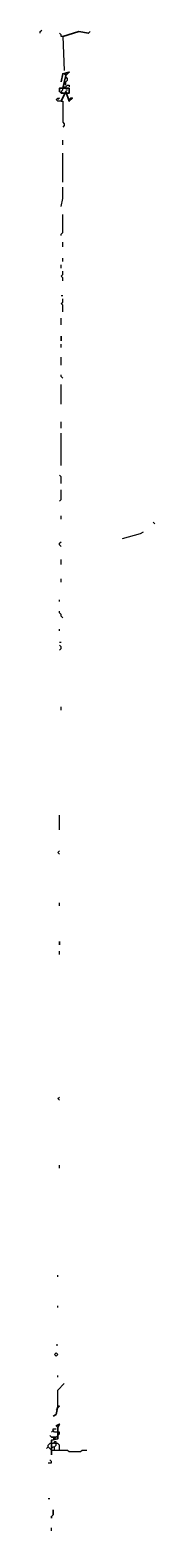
# Model space of a CAD drawing. Header units: millimetres. Extents: x 32 to 4162, y 440 to 3057.
# Drawn here: x 2471 to 2542, y 1686 to 2613 of the extents above; entities that cross this region are included whole.
import ezdxf

# ---------------------------------------------------------------- set-up
doc = ezdxf.new("R2010")
doc.units = ezdxf.units.MM

msp = doc.modelspace()

# ---------------------------------------------------------------- linework, layer by layer
for points in [[(2471, 2611, 0), (2471, 2612, 0), (2472, 2613, 0)], [(2485, 2609, 0), (2484, 2609, 0), (2484, 2610, 0), (2483, 2611, 0)], [(2485, 2609, 0), (2486, 2588, 0)], [(2485, 2577, 0), (2486, 2578, 0), (2487, 2578, 0), (2488, 2579, 0), (2489, 2579, 0), (2489, 2578, 0)], [(2487, 2585, 0), (2487, 2586, 0), (2486, 2586, 0), (2487, 2585, 0)], [(2487, 2579, 0), (2486, 2580, 0), (2486, 2581, 0)], [(2487, 2579, 0), (2487, 2581, 0), (2488, 2582, 0), (2488, 2583, 0), (2487, 2584, 0), (2487, 2583, 0)], [(2484, 2569, 0), (2482, 2569, 0), (2481, 2570, 0), (2482, 2571, 0), (2483, 2571, 0), (2482, 2570, 0)], [(2485, 2574, 0), (2484, 2575, 0), (2485, 2576, 0), (2485, 2577, 0)], [(2484, 2569, 0), (2485, 2569, 0), (2485, 2556, 0), (2486, 2555, 0), (2486, 2554, 0), (2485, 2553, 0)], [(2487, 2576, 0), (2488, 2576, 0)], [(2485, 2542, 0), (2485, 2545, 0)], [(2485, 2519, 0), (2485, 2537, 0)], [(2484, 2504, 0), (2485, 2509, 0), (2485, 2516, 0)], [(2484, 2486, 0), (2484, 2487, 0), (2485, 2488, 0), (2485, 2499, 0)], [(2485, 2479, 0), (2485, 2482, 0)], [(2484, 2466, 0), (2484, 2468, 0)], [(2485, 2470, 0), (2485, 2472, 0)], [(2485, 2458, 0), (2485, 2460, 0), (2484, 2461, 0), (2485, 2462, 0), (2485, 2464, 0)], [(2484, 2449, 0), (2485, 2449, 0)], [(2485, 2439, 0), (2485, 2443, 0), (2484, 2444, 0), (2485, 2445, 0), (2485, 2447, 0)], [(2484, 2431, 0), (2484, 2435, 0)], [(2484, 2417, 0), (2484, 2419, 0)], [(2484, 2406, 0), (2484, 2411, 0)], [(2485, 2398, 0), (2484, 2399, 0), (2484, 2400, 0)], [(2484, 2382, 0), (2484, 2394, 0)], [(2484, 2367, 0), (2484, 2371, 0)], [(2484, 2344, 0), (2484, 2364, 0)], [(2484, 2333, 0), (2484, 2337, 0), (2483, 2338, 0)], [(2483, 2322, 0), (2484, 2323, 0), (2484, 2329, 0)], [(2484, 2311, 0), (2484, 2313, 0)], [(2542, 2308, 0), (2541, 2309, 0)], [(2522, 2299, 0), (2533, 2302, 0), (2535, 2303, 0)], [(2484, 2294, 0), (2483, 2295, 0), (2483, 2296, 0), (2484, 2297, 0)], [(2484, 2283, 0), (2484, 2286, 0)], [(2484, 2272, 0), (2484, 2274, 0)], [(2483, 2260, 0), (2483, 2261, 0)], [(2485, 2250, 0), (2484, 2251, 0), (2484, 2252, 0), (2483, 2253, 0), (2483, 2254, 0)], [(2483, 2242, 0), (2483, 2243, 0)], [(2483, 2235, 0), (2484, 2235, 0)], [(2483, 2230, 0), (2484, 2231, 0), (2484, 2232, 0), (2483, 2233, 0)], [(2484, 2193, 0), (2484, 2195, 0)], [(2483, 2119, 0), (2483, 2128, 0)], [(2483, 2104, 0), (2482, 2105, 0), (2483, 2106, 0)], [(2483, 2072, 0), (2483, 2074, 0)], [(2483, 2042, 0), (2483, 2044, 0)], [(2483, 1952, 0), (2482, 1953, 0), (2483, 1954, 0)], [(2483, 1910, 0), (2483, 1912, 0)], [(2482, 1843, 0), (2482, 1844, 0)], [(2482, 1824, 0), (2482, 1825, 0)], [(2481, 1801, 0), (2482, 1801, 0)], [(2481, 1794, 0), (2482, 1795, 0), (2481, 1796, 0), (2480, 1795, 0), (2481, 1794, 0)], [(2482, 1781, 0), (2482, 1782, 0)], [(2482, 1763, 0), (2482, 1773, 0), (2486, 1777, 0)], [(2479, 1748, 0), (2478, 1747, 0)], [(2481, 1747, 0), (2480, 1747, 0), (2479, 1748, 0), (2479, 1749, 0), (2481, 1749, 0)], [(2481, 1744, 0), (2480, 1743, 0), (2479, 1743, 0)], [(2481, 1744, 0), (2483, 1746, 0), (2483, 1747, 0), (2481, 1747, 0)], [(2476, 1738, 0), (2475, 1737, 0)], [(2478, 1736, 0), (2476, 1738, 0), (2476, 1739, 0), (2477, 1740, 0)], [(2480, 1736, 0), (2480, 1738, 0), (2481, 1739, 0), (2481, 1741, 0), (2480, 1741, 0), (2479, 1740, 0), (2477, 1740, 0)], [(2478, 1737, 0), (2479, 1738, 0), (2480, 1738, 0)], [(2478, 1737, 0), (2478, 1736, 0)], [(2478, 1736, 0), (2488, 1736, 0), (2489, 1735, 0), (2496, 1735, 0), (2497, 1736, 0), (2500, 1736, 0)], [(2481, 1740, 0), (2480, 1740, 0)], [(2483, 1736, 0), (2483, 1739, 0), (2482, 1740, 0), (2481, 1740, 0)], [(2476, 1728, 0), (2478, 1728, 0), (2478, 1729, 0), (2477, 1730, 0)], [(2476, 1706, 0), (2477, 1706, 0)], [(2478, 1686, 0), (2478, 1688, 0)]]:
    msp.add_polyline3d(points)
at = {"lineweight": 30}
for points in [[(2485, 2609, 0), (2495, 2612, 0), (2501, 2611, 0), (2502, 2612, 0)], [(2485, 2577, 0), (2487, 2585, 0), (2489, 2587, 0), (2485, 2586, 0), (2484, 2581, 0)], [(2485, 2574, 0), (2484, 2574, 0), (2483, 2575, 0), (2483, 2577, 0), (2489, 2577, 0), (2489, 2574, 0), (2488, 2574, 0)], [(2484, 2569, 0), (2487, 2575, 0), (2489, 2569, 0), (2491, 2571, 0), (2490, 2571, 0), (2489, 2570, 0)], [(2485, 2574, 0), (2488, 2574, 0)], [(2484, 2421, 0), (2484, 2424, 0)], [(2483, 2048, 0), (2483, 2050, 0)], [(2479, 1757, 0), (2481, 1758, 0), (2482, 1763, 0), (2483, 1763, 0), (2481, 1761, 0)], [(2481, 1744, 0), (2478, 1744, 0), (2477, 1745, 0)], [(2478, 1736, 0), (2478, 1742, 0), (2482, 1743, 0), (2482, 1750, 0), (2483, 1752, 0), (2481, 1751, 0), (2482, 1750, 0)], [(2478, 1736, 0), (2478, 1733, 0)], [(2478, 1694, 0), (2478, 1695, 0), (2479, 1696, 0), (2479, 1699, 0)]]:
    msp.add_polyline3d(points, dxfattribs=at)

doc.saveas('drawing.dxf')
